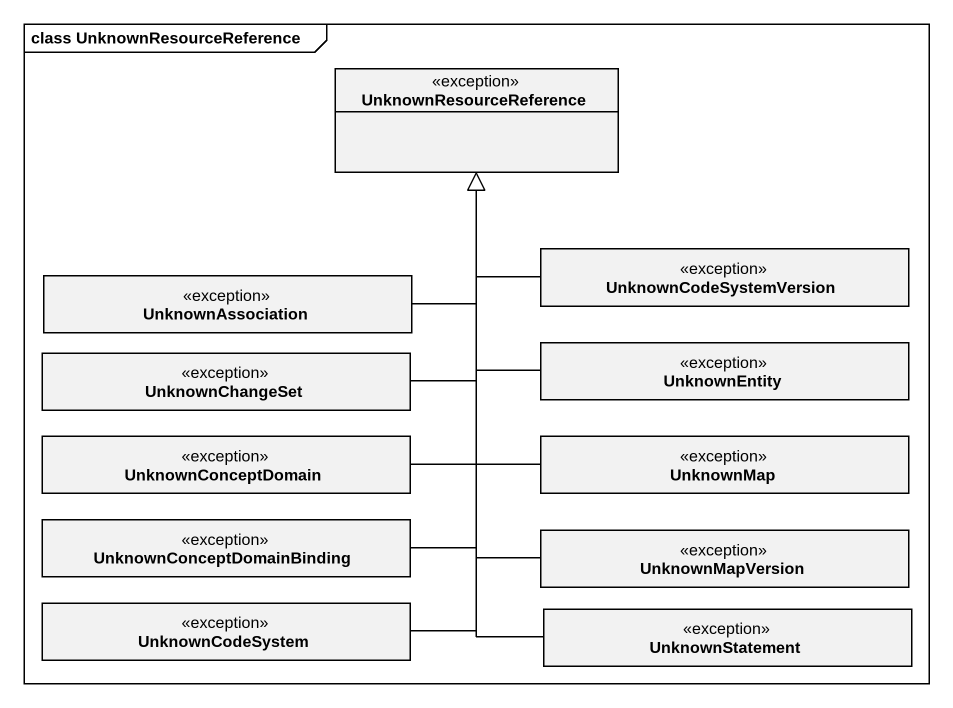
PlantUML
@startuml
mainframe class UnknownResourceReference
hide circle
hide empty members
class UnknownResourceReference <<exception>>
class UnknownAssociation <<exception>>
class UnknownCodeSystemVersion <<exception>>
class UnknownChangeSet <<exception>>
class UnknownEntity <<exception>>
class UnknownConceptDomain <<exception>>
class UnknownMap <<exception>>
class UnknownConceptDomainBinding <<exception>>
class UnknownMapVersion <<exception>>
class UnknownCodeSystem <<exception>>
class UnknownStatement <<exception>>
UnknownAssociation -up-|> UnknownResourceReference
UnknownCodeSystemVersion -up-|> UnknownResourceReference
UnknownChangeSet -up-|> UnknownResourceReference
UnknownEntity -up-|> UnknownResourceReference
UnknownConceptDomain -up-|> UnknownResourceReference
UnknownMap -up-|> UnknownResourceReference
UnknownConceptDomainBinding -up-|> UnknownResourceReference
UnknownMapVersion -up-|> UnknownResourceReference
UnknownCodeSystem -up-|> UnknownResourceReference
UnknownStatement -up-|> UnknownResourceReference
@enduml
